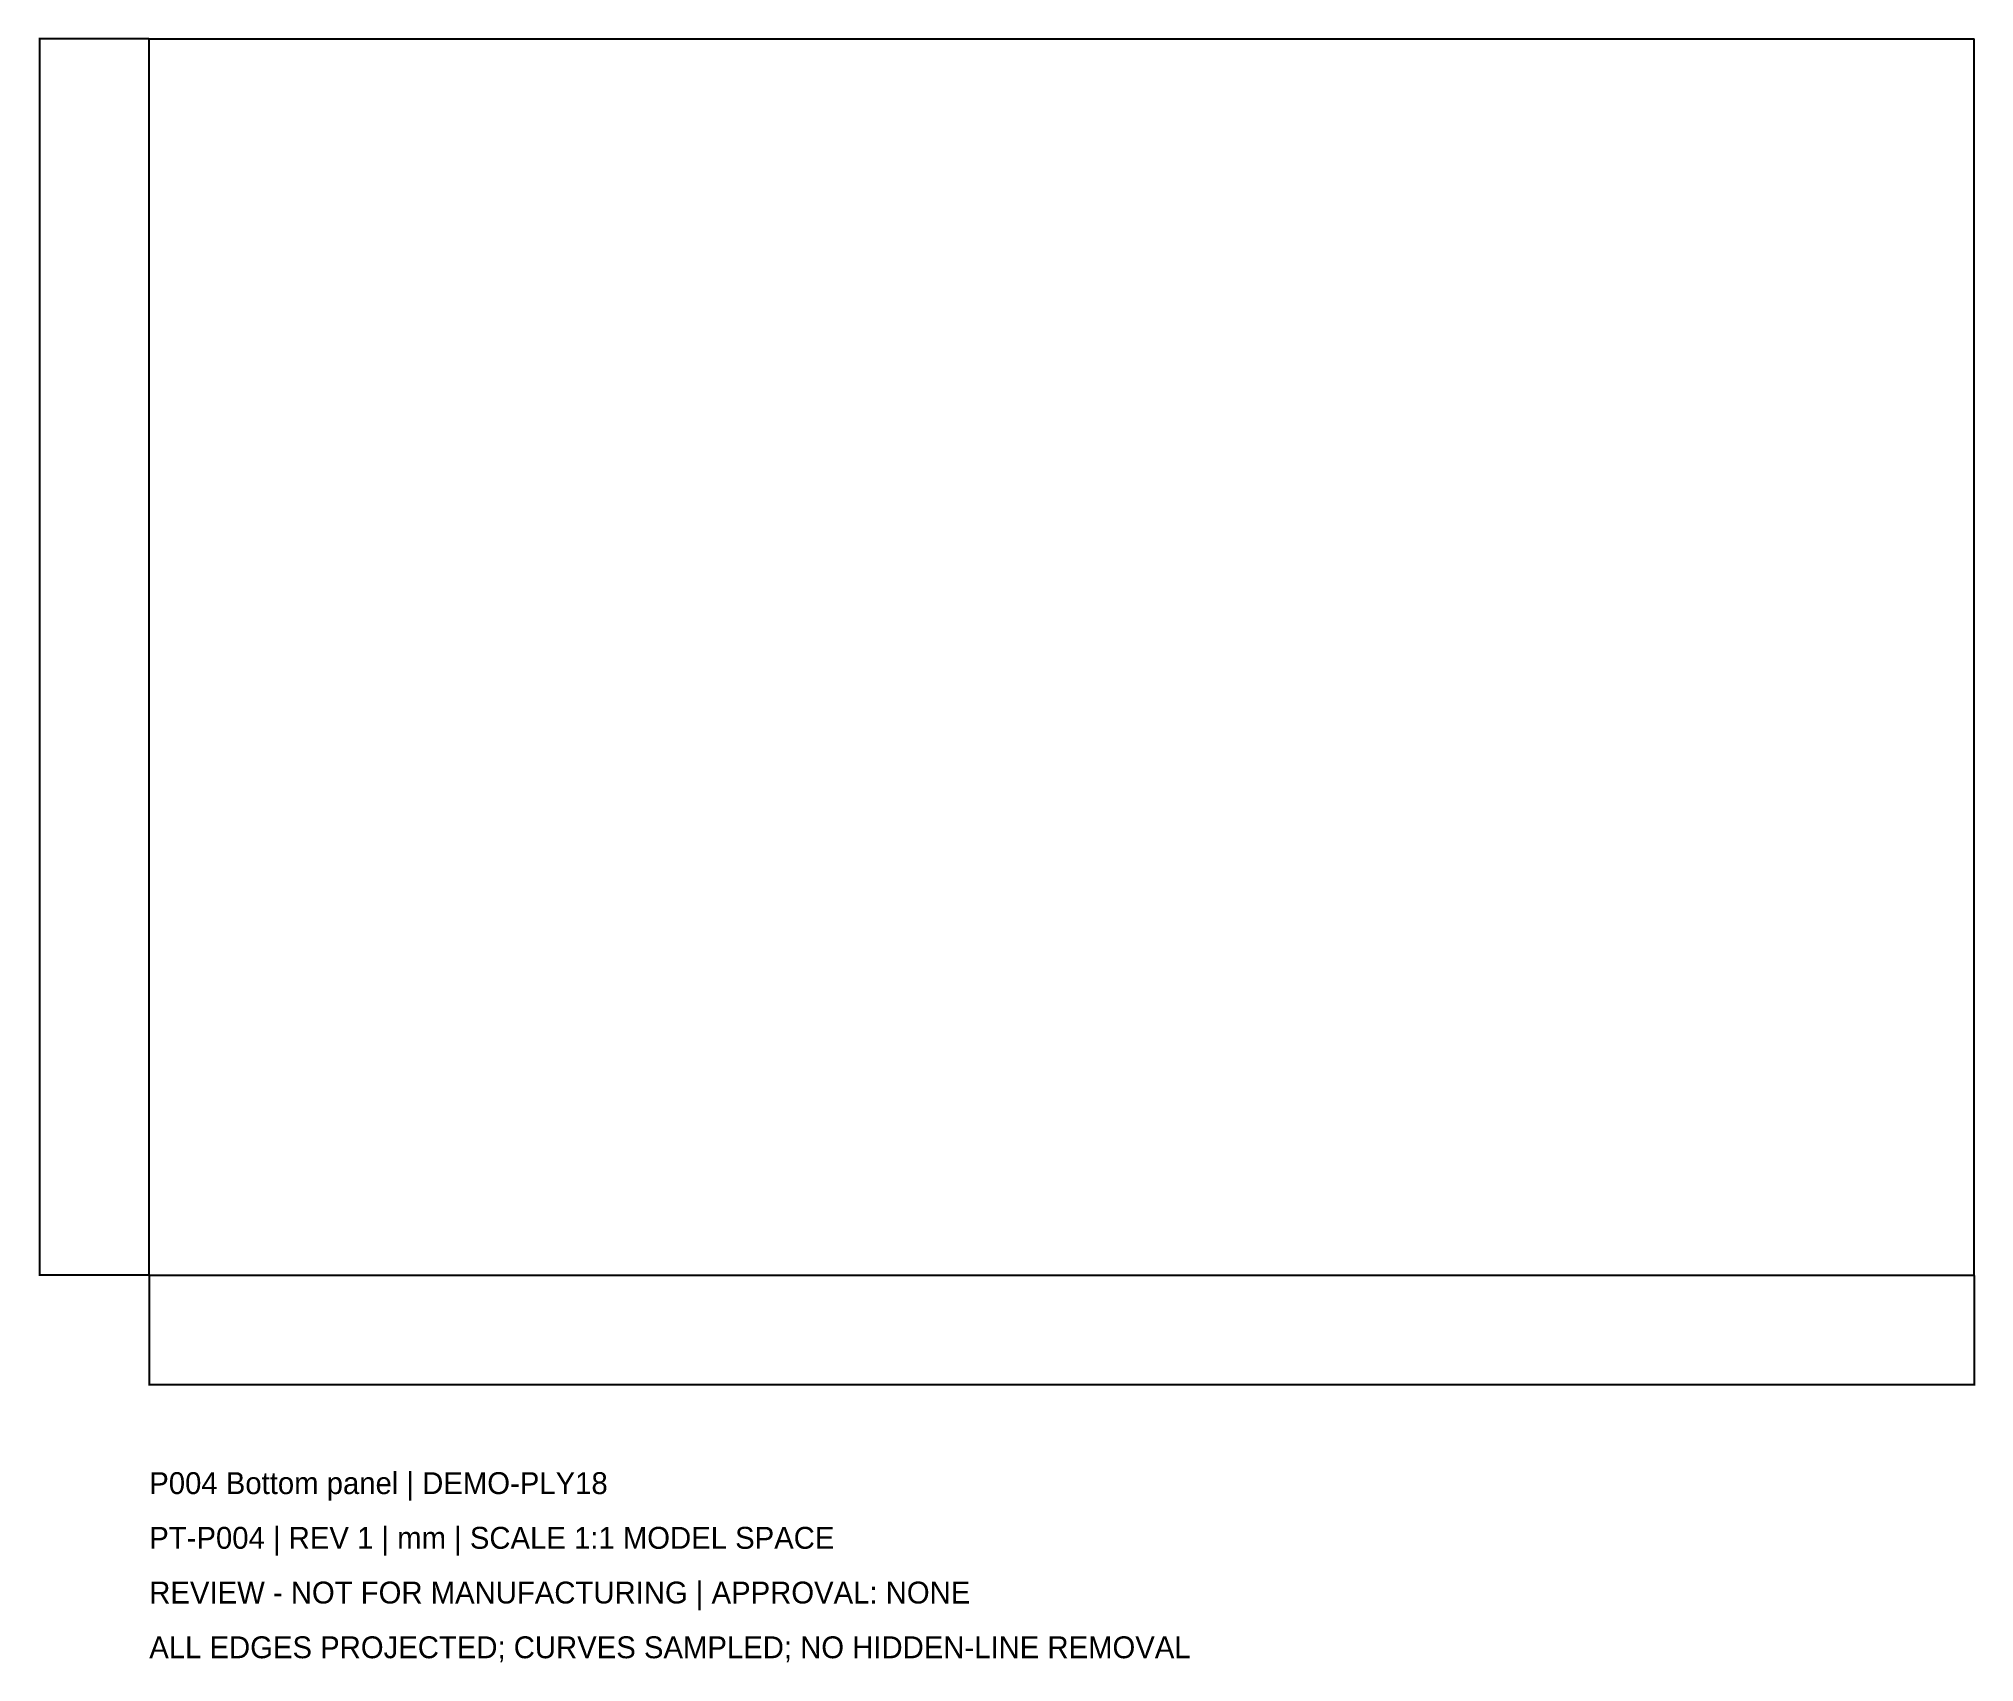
# Model space of a CAD drawing. Header units: millimetres. Extents: x -372 to 332, y -366 to 225.
import ezdxf

# ---------------------------------------------------------------- set-up
doc = ezdxf.new("R2010")
doc.units = ezdxf.units.MM
for name, color, linetype in [('CAD', 7, 'Continuous'), ('DIMENSIONS', 2, 'Continuous'), ('NOTES', 3, 'Continuous')]:
    doc.layers.add(name, color=color, linetype=linetype)
doc.styles.add('OpenSansCondensed-Light', font='OpenSansCondensed-Light.ttf')
doc.dimstyles.new('EZDXF', dxfattribs={"dimtxt": 0.25, "dimasz": 0.175, "dimexe": 0.375, "dimexo": 0.125, "dimgap": 0.1, "dimtad": 1, "dimlfac": 100, "dimzin": 12, "dimdsep": 46, "dimtxsty": 'OpenSansCondensed-Light', "dimblk": 'ARCHTICK', "dimcen": 2.5, "dimazin": 3, "dimtfac": 0.5, "dimtmove": 2, "dimatfit": 3})

# ---------------------------------------------------------------- blocks, each defined once
blk = doc.blocks.new('_ARCHTICK')
at = {"color": 0, "linetype": 'BYBLOCK', "const_width": 0.15}
blk.add_lwpolyline([(-0.5, -0.5), (0.5, 0.5)], dxfattribs=at)

msp = doc.modelspace()

# ---------------------------------------------------------------- linework, layer by layer
at = {"layer": 'CAD'}
for points in [[(-332, -225), (-332, 225)], [(-332, 225), (-332, 225)], [(-332, -225), (-332, 225)], [(-332, 225), (332, 225)], [(-332, 225), (332, 225)], [(332, -225), (332, 225)], [(332, 225), (332, 225)], [(332, -225), (332, 225)], [(-332, -225), (-332, -225)], [(-332, -225), (332, -225)], [(-332, -225), (332, -225)], [(332, -225), (332, -225)]]:
    msp.add_lwpolyline(points, dxfattribs=at)

# ---------------------------------------------------------------- texts
at = {"layer": 'NOTES'}
for s, p in [('P004 Bottom panel | DEMO-PLY18', (-332, -304.68)), ('PT-P004 | REV 1 | mm | SCALE 1:1 MODEL SPACE', (-332, -324.6)), ('REVIEW - NOT FOR MANUFACTURING | APPROVAL: NONE', (-332, -344.52)), ('ALL EDGES PROJECTED; CURVES SAMPLED; NO HIDDEN-LINE REMOVAL', (-332, -364.44))]:
    msp.add_text(s, height=7.968, dxfattribs=at).set_placement(p)

# ---------------------------------------------------------------- dimensions: what is measured, and where the dimension line sits
at = {"layer": 'DIMENSIONS'}
msp.add_linear_dim(base=(-371.84, -225), p1=(-332, -225), p2=(-332, 225), angle=90, dimstyle='EZDXF', dxfattribs=at).render()
msp.add_linear_dim(base=(-332, -264.84), p1=(-332, -225), p2=(332, -225), dimstyle='EZDXF', dxfattribs=at).render()

doc.saveas('drawing.dxf')
